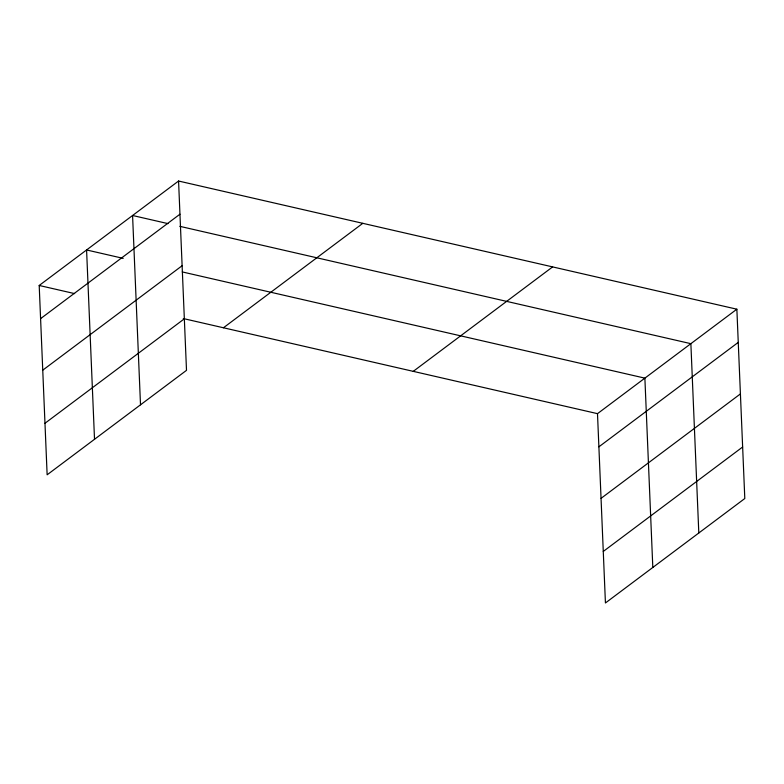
<?xml version="1.0" encoding="UTF-8"?>
<svg xmlns="http://www.w3.org/2000/svg" width="784" height="784" viewBox="0 0 784 784"><rect width="100%" height="100%" fill="white"/><g stroke="black" fill="none" stroke-linecap="round" stroke-linejoin="round"><path stroke-width="1.18" d="M178.566 181.026L186.504 370.342L47.138 474.8L39.2 285.474L178.566 181.026L736.862 309.2L744.8 498.526L605.434 602.974L597.496 413.658L736.862 309.2M40.592 318.647L179.957 214.199M42.748 370.175L182.123 265.727M44.972 423.272L184.348 318.814M223.44 327.771L362.806 223.322M413.256 371.351L552.632 266.903M598.888 446.831L738.254 342.383M601.044 498.359L740.419 393.911M603.268 551.446L742.644 446.998M168.011 223.626L132.574 215.492L140.512 404.818M179.82 226.331L690.871 343.676L698.809 533.002M123.196 258.367L86.583 249.959L94.521 439.285M182.251 271.921L644.879 378.143L652.817 567.469M39.2 285.474L74.627 293.608M183.28 318.549L597.496 413.658"/></g></svg>
